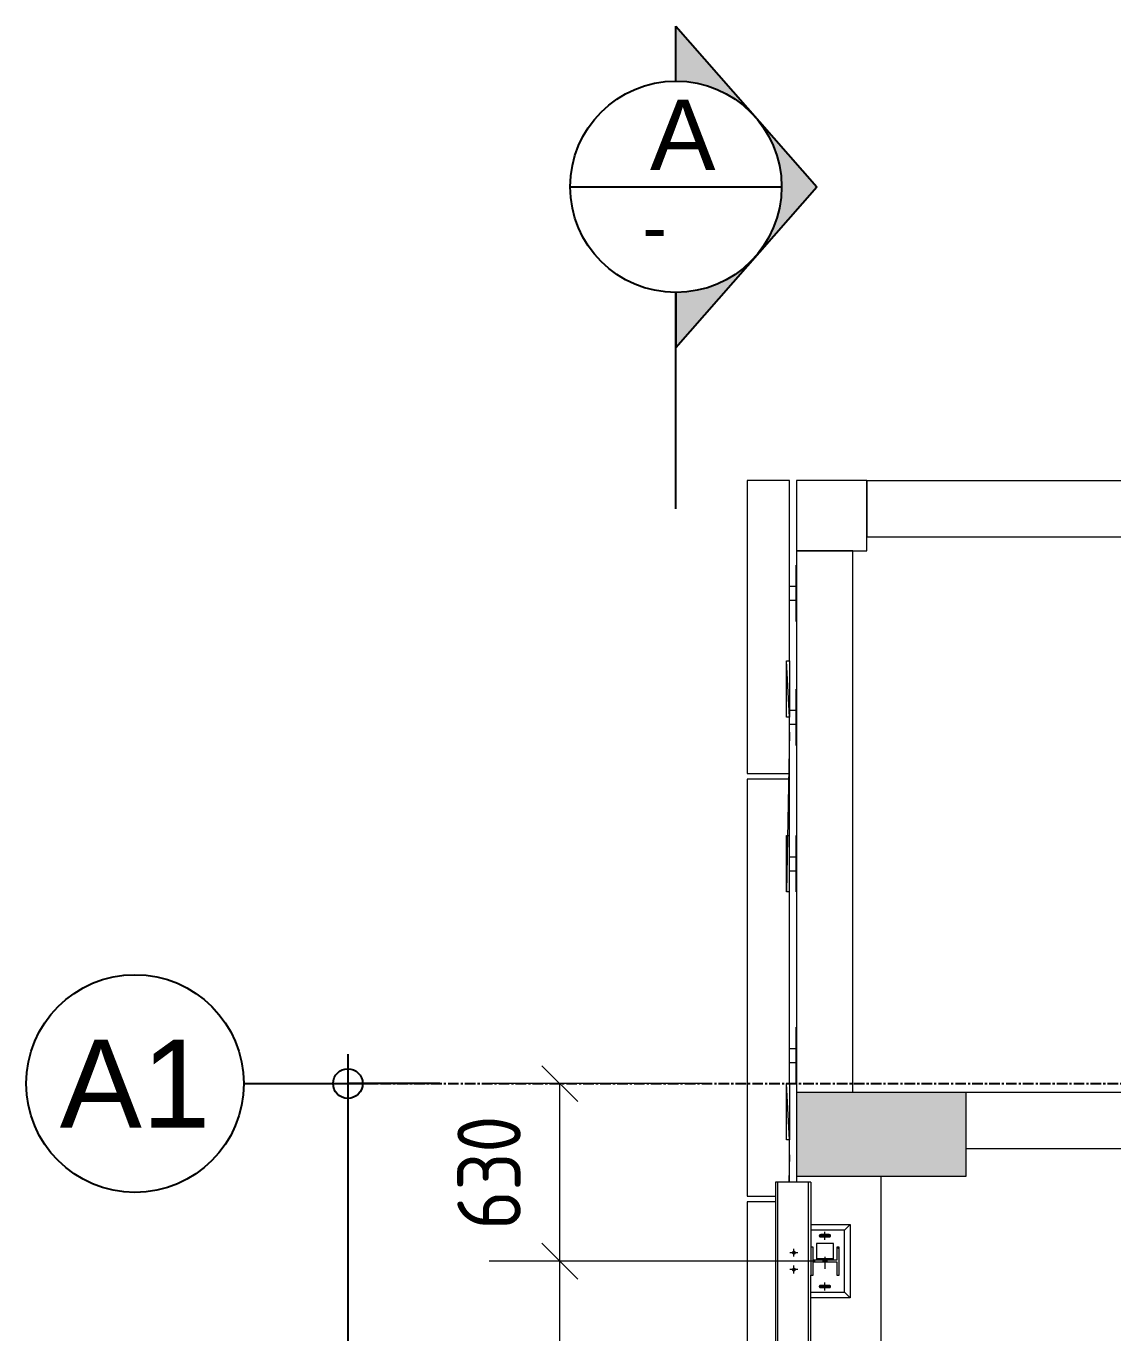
# Model space of a CAD drawing. Header units: millimetres. Extents: x -187664 to 435448, y -313239 to 299894.
# Drawn here: x 14832 to 18687, y -82828 to -78192 of the extents above; entities that cross this region are included whole.
import ezdxf
from ezdxf.enums import TextEntityAlignment as Align

# ---------------------------------------------------------------- set-up
doc = ezdxf.new("R2010")
doc.units = ezdxf.units.MM
doc.linetypes.add('CENTER', pattern=[2, 1.25, -0.25, 0.25, -0.25])
doc.linetypes.add('XKITLINE00', pattern=[0])
for name, color, linetype in [('000 - EXISTING_CONCRETE_MAIN_COLOR_1', 7, 'Continuous'), ('000 - EXISTING_DIM_MAIN_COLOR_251', 7, 'Continuous'), ('000 - EXISTING_PRECAST_MAIN_COLOR_1', 7, 'Continuous'), ('000 - EXISTING_STEEL-STRUCTURE_MAIN_COLOR_2', 7, 'Continuous'), ('S-DIM', 7, 'Continuous'), ('Stan-Dim', 7, 'Continuous')]:
    doc.layers.add(name, color=color, linetype=linetype)
doc.layers.add('000 - EXISTING_STEEL-STRUCTURE_DEF_SUB', color=7, linetype='Continuous', plot=False)
for name, color, linetype, lineweight in [('Part', 7, 'Continuous', 0), ('Text', 7, 'Continuous', 0), ('Z-DIMENSIONS', 7, 'Continuous', 0)]:
    doc.layers.add(name, color=color, linetype=linetype, lineweight=lineweight)
doc.styles.add('ISOCPEUR', font='isocpeur.ttf')
doc.styles.add('RomanS', font='arial.ttf', dxfattribs={"width": 0.8})
doc.dimstyles.new('Dim-Cen', dxfattribs={"dimtxt": 3, "dimasz": 1, "dimexe": 0, "dimexo": 2.5, "dimgap": 1.5, "dimtad": 1, "dimdec": 0, "dimzin": 1, "dimdsep": 46, "dimtxsty": 'RomanS', "dimblk": 'CEN1', "dimcen": 0.09, "dimclrd": 7, "dimclre": 7, "dimclrt": 7, "dimadec": 0, "dimazin": 0, "dimtfac": 1, "dimtdec": 0, "dimtofl": 0, "dimtmove": 2, "dimatfit": 3, "dimfxl": 1, "dimtfill": 1, "dimtfillclr": 256, "dimtolj": 1, "dimtzin": 0, "dimarcsym": 0})

# ---------------------------------------------------------------- blocks, each defined once
blk = doc.blocks.new('*A1919')
at = {"layer": 'Part'}
blk.add_hatch(color=7, dxfattribs=at).paths.add_polyline_path([(160.29, 164.344), (160.29, 161.944), (155.49, 161.944), (155.49, 164.344)], flags=17)
blk = doc.blocks.new('*A110109')
at = {"layer": '000 - EXISTING_STEEL-STRUCTURE_DEF_SUB', "color": 7, "linetype": 'XKITLINE00', "lineweight": 0}
for p in [(156.690027, 159.880025), (156.626027, 159.944025)]:
    blk.add_line(p, (156.626027, 159.944025), dxfattribs=at)
blk = doc.blocks.new('*A303297')
at = {"layer": '000 - EXISTING_STEEL-STRUCTURE_MAIN_COLOR_2', "color": 7, "linetype": 'XKITLINE00', "lineweight": 0}
for p, q in [((155.890027, 161.784025), (154.890027, 161.784025)), ((154.890027, 161.784025), (154.890027, 139.944027)), ((154.954027, 139.944027), (154.954027, 161.784025)), ((155.826027, 139.944027), (155.826027, 161.784025)), ((155.890027, 161.784025), (155.890027, 159.944025)), ((155.890027, 142.584019), (155.890027, 159.144025)), ((155.890027, 139.944027), (155.890027, 141.784019)), ((155.890027, 139.944027), (154.890027, 139.944027))]:
    blk.add_line(p, q, dxfattribs=at)
blk = doc.blocks.new('*A306300')
at = {"layer": '000 - EXISTING_STEEL-STRUCTURE_DEF_SUB', "color": 7, "linetype": 'XKITLINE00', "lineweight": 0}
for p, q in [((155.954027, 159.944025), (155.890027, 159.944025)), ((155.890027, 159.944025), (155.890027, 159.144025)), ((155.954027, 159.568025), (155.954027, 159.944025)), ((156.690027, 159.944025), (156.626027, 159.944025)), ((156.626027, 159.944025), (156.626027, 159.568025)), ((156.690027, 159.144025), (156.690027, 159.944025)), ((156.626027, 159.568025), (155.954027, 159.568025)), ((155.954027, 159.144025), (155.954027, 159.520025)), ((155.954027, 159.520025), (156.626027, 159.520025)), ((156.626027, 159.520025), (156.626027, 159.144025)), ((155.890027, 159.144025), (155.954027, 159.144025)), ((156.626027, 159.144025), (156.690027, 159.144025))]:
    blk.add_line(p, q, dxfattribs=at)
blk = doc.blocks.new('*A307301')
at = {"layer": 'Part', "color": 7, "linetype": 'XKITLINE00', "lineweight": 0}
for p, q in [((155.489991, 164.344025), (160.289991, 164.344025)), ((155.489991, 161.944025), (155.489991, 164.344025)), ((160.289991, 164.344025), (160.289991, 161.944025)), ((160.289991, 161.944025), (155.489991, 161.944025))]:
    blk.add_line(p, q, dxfattribs=at)
blk = doc.blocks.new('*A309303')
at = {"layer": '000 - EXISTING_CONCRETE_MAIN_COLOR_1', "color": 7, "linetype": 'XKITLINE00', "lineweight": 0}
for p, q in [((157.48, 181.703982), (157.48, 180.103982)), ((157.48, 181.703982), (201.24, 181.703982)), ((157.48, 180.103982), (201.24, 180.103982))]:
    blk.add_line(p, q, dxfattribs=at)
blk = doc.blocks.new('*A310304')
at = {"layer": '000 - EXISTING_PRECAST_MAIN_COLOR_1', "color": 7, "linetype": 'XKITLINE00', "lineweight": 0}
for p, q in [((155.280007, 162.55736), (155.26636, 161.784025)), ((155.280007, 161.784025), (155.280007, 162.55736)), ((154.890027, 161.224027), (154.080007, 161.224027)), ((154.080007, 161.224027), (154.080007, 149.384027)), ((154.080007, 149.384027), (154.890027, 149.384027))]:
    blk.add_line(p, q, dxfattribs=at)
blk = doc.blocks.new('*A312306')
at = {"layer": '000 - EXISTING_CONCRETE_MAIN_COLOR_1', "color": 7, "linetype": 'XKITLINE00', "lineweight": 0}
for p, q in [((155.489991, 161.784025), (155.489991, 161.944025)), ((157.889991, 139.784027), (157.889991, 161.944025)), ((155.489991, 139.784027), (155.489991, 139.944027))]:
    blk.add_line(p, q, dxfattribs=at)
blk = doc.blocks.new('*A313307')
at = {"layer": '000 - EXISTING_STEEL-STRUCTURE_DEF_SUB', "color": 7, "linetype": 'XKITLINE00', "lineweight": 0}
for p, q in [((155.890027, 160.584025), (157.010027, 160.584025)), ((156.850027, 160.424025), (157.010027, 160.584025)), ((157.010027, 160.584025), (157.010027, 158.504025)), ((157.010027, 158.504025), (155.890027, 158.504025)), ((156.850027, 158.664025), (157.010027, 158.504025))]:
    blk.add_line(p, q, dxfattribs=at)
blk = doc.blocks.new('*A314308')
at = {"layer": '000 - EXISTING_STEEL-STRUCTURE_DEF_SUB', "color": 7, "linetype": 'XKITLINE00', "lineweight": 0}
for p, q in [((156.850027, 160.424025), (155.890027, 160.424025)), ((156.850027, 158.664025), (156.850027, 160.424025)), ((155.890027, 158.664025), (156.850027, 158.664025))]:
    blk.add_line(p, q, dxfattribs=at)
blk = doc.blocks.new('*A336328')
at = {"layer": '000 - EXISTING_STEEL-STRUCTURE_DEF_SUB'}
for points in [[(155.399, 159.729), (155.389, 159.732), (155.379, 159.737), (155.37, 159.744), (155.363, 159.753), (155.358, 159.763), (155.355, 159.773), (155.354, 159.784), (155.355, 159.795), (155.358, 159.805), (155.363, 159.815), (155.37, 159.824), (155.379, 159.831), (155.389, 159.836), (155.399, 159.839), (155.41, 159.84), (155.421, 159.839), (155.431, 159.836), (155.441, 159.831), (155.45, 159.824), (155.457, 159.815), (155.462, 159.805), (155.465, 159.795), (155.466, 159.784), (155.465, 159.773), (155.462, 159.763), (155.457, 159.753), (155.45, 159.744), (155.441, 159.737), (155.431, 159.732), (155.421, 159.729), (155.41, 159.728)], [(155.399, 159.249), (155.389, 159.252), (155.379, 159.257), (155.37, 159.264), (155.363, 159.273), (155.358, 159.283), (155.355, 159.293), (155.354, 159.304), (155.355, 159.315), (155.358, 159.325), (155.363, 159.335), (155.37, 159.344), (155.379, 159.351), (155.389, 159.356), (155.399, 159.359), (155.41, 159.36), (155.421, 159.359), (155.431, 159.356), (155.441, 159.351), (155.45, 159.344), (155.457, 159.335), (155.462, 159.325), (155.465, 159.315), (155.466, 159.304), (155.465, 159.293), (155.462, 159.283), (155.457, 159.273), (155.45, 159.264), (155.441, 159.257), (155.431, 159.252), (155.421, 159.249), (155.41, 159.248)]]:
    blk.add_hatch(color=7, dxfattribs=at).paths.add_polyline_path(points, flags=17)
at = {"layer": '000 - EXISTING_STEEL-STRUCTURE_DEF_SUB', "color": 7, "linetype": 'XKITLINE00', "lineweight": 0}
for p, q in [((155.41, 159.672), (155.41, 159.896)), ((155.522, 159.784), (155.298, 159.784)), ((155.522, 159.304), (155.298, 159.304)), ((155.41, 159.192), (155.41, 159.416))]:
    blk.add_line(p, q, dxfattribs=at)
blk = doc.blocks.new('*A337329')
at = {"layer": '000 - EXISTING_STEEL-STRUCTURE_DEF_SUB'}
for points in [[(156.466, 160.264), (156.462, 160.243), (156.45, 160.224), (156.431, 160.212), (156.41, 160.208), (156.17, 160.208), (156.149, 160.212), (156.13, 160.224), (156.118, 160.243), (156.114, 160.264), (156.118, 160.285), (156.13, 160.304), (156.149, 160.316), (156.17, 160.32), (156.41, 160.32), (156.431, 160.316), (156.45, 160.304), (156.462, 160.285)], [(156.466, 158.824), (156.462, 158.803), (156.45, 158.784), (156.431, 158.772), (156.41, 158.768), (156.17, 158.768), (156.149, 158.772), (156.13, 158.784), (156.118, 158.803), (156.114, 158.824), (156.118, 158.845), (156.13, 158.864), (156.149, 158.876), (156.17, 158.88), (156.41, 158.88), (156.431, 158.876), (156.45, 158.864), (156.462, 158.845)]]:
    blk.add_hatch(color=7, dxfattribs=at).paths.add_polyline_path(points, flags=17)
at = {"layer": '000 - EXISTING_STEEL-STRUCTURE_DEF_SUB', "color": 7, "linetype": 'XKITLINE00', "lineweight": 0}
for p, q in [((156.178, 160.264), (156.402, 160.264)), ((156.29, 160.152), (156.29, 160.376)), ((156.178, 158.824), (156.402, 158.824)), ((156.29, 158.712), (156.29, 158.936))]:
    blk.add_line(p, q, dxfattribs=at)
blk = doc.blocks.new('*A372363')
at = {"layer": 'Part', "color": 7, "linetype": 'XKITLINE00', "lineweight": 0}
for p, q in [((155.280007, 178.704027), (155.477517, 178.704027)), ((155.280007, 178.304027), (155.477517, 178.304027))]:
    blk.add_line(p, q, dxfattribs=at)
blk = doc.blocks.new('*A373364')
at = {"layer": 'Part', "color": 7, "linetype": 'XKITLINE00', "lineweight": 0}
for p, q in [((157.48, 181.703982), (155.48, 181.703982)), ((155.48, 181.703982), (155.48, 179.703982)), ((157.48, 179.703982), (157.48, 181.703982)), ((155.48, 179.703982), (157.48, 179.703982))]:
    blk.add_line(p, q, dxfattribs=at)
blk = doc.blocks.new('*A374365')
at = {"layer": '000 - EXISTING_PRECAST_MAIN_COLOR_1', "color": 7, "linetype": 'XKITLINE00', "lineweight": 0}
for p, q in [((155.280007, 174.55736), (155.200007, 170.024027)), ((155.280007, 164.584027), (155.280007, 174.55736)), ((155.280007, 173.224027), (154.080007, 173.224027)), ((154.080007, 173.224027), (154.080007, 161.384027)), ((155.200007, 170.024027), (155.200007, 171.624027)), ((155.200007, 171.624027), (155.280007, 171.624027)), ((155.280007, 170.024027), (155.200007, 170.024027)), ((155.280007, 162.984027), (155.200007, 164.584027)), ((155.200007, 162.984027), (155.200007, 164.584027)), ((155.200007, 164.584027), (155.280007, 164.584027)), ((155.280006, 164.584027), (155.280007, 162.984027)), ((155.280007, 162.984027), (155.200007, 162.984027)), ((155.280007, 161.784025), (155.280007, 162.984027)), ((154.080007, 161.384027), (154.890027, 161.384027))]:
    blk.add_line(p, q, dxfattribs=at)
blk = doc.blocks.new('*A375366')
at = {"layer": '000 - EXISTING_PRECAST_MAIN_COLOR_1', "color": 7, "linetype": 'XKITLINE00', "lineweight": 0}
for p, q in [((155.280007, 181.704027), (154.080007, 181.704027)), ((154.080007, 181.704027), (154.080007, 173.384027)), ((155.280007, 176.584027), (155.280007, 181.704027)), ((155.280007, 174.984027), (155.200007, 176.584027)), ((155.200007, 174.984027), (155.200007, 176.584027)), ((155.200007, 176.584027), (155.280007, 176.584027)), ((155.280006, 176.584027), (155.280007, 174.984027)), ((155.280007, 174.984027), (155.200007, 174.984027)), ((155.280007, 173.384027), (155.280007, 174.984027)), ((154.080007, 173.384027), (155.280007, 173.384027))]:
    blk.add_line(p, q, dxfattribs=at)
blk = doc.blocks.new('*A376367')
at = {"layer": 'Part', "color": 7, "linetype": 'XKITLINE00', "lineweight": 0}
for p, q in [((155.280007, 165.584027), (155.477517, 165.584027)), ((155.280007, 165.184027), (155.477517, 165.184027))]:
    blk.add_line(p, q, dxfattribs=at)
blk = doc.blocks.new('*A377368')
at = {"layer": 'Part', "color": 7, "linetype": 'XKITLINE00', "lineweight": 0}
for p, q in [((155.280007, 171.024027), (155.477517, 171.024027)), ((155.280007, 170.624027), (155.477517, 170.624027))]:
    blk.add_line(p, q, dxfattribs=at)
blk = doc.blocks.new('*A378369')
at = {"layer": 'Part', "color": 7, "linetype": 'XKITLINE00', "lineweight": 0}
for p, q in [((155.477517, 170.024027), (155.477517, 171.624027)), ((155.477517, 171.624027), (155.479991, 171.624027)), ((155.479991, 170.024027), (155.477517, 170.024027))]:
    blk.add_line(p, q, dxfattribs=at)
blk = doc.blocks.new('*A379370')
at = {"layer": 'Part', "color": 7, "linetype": 'XKITLINE00', "lineweight": 0}
for p, q in [((155.477517, 177.704027), (155.477517, 179.304027)), ((155.477517, 179.304027), (155.479991, 179.304027)), ((155.479991, 177.704027), (155.477517, 177.704027))]:
    blk.add_line(p, q, dxfattribs=at)
blk = doc.blocks.new('*A380371')
at = {"layer": 'Part', "color": 7, "linetype": 'XKITLINE00', "lineweight": 0}
for p, q in [((155.280007, 175.184027), (155.477517, 175.184027)), ((155.280007, 174.784027), (155.477517, 174.784027))]:
    blk.add_line(p, q, dxfattribs=at)
blk = doc.blocks.new('*A381372')
at = {"layer": '000 - EXISTING_CONCRETE_MAIN_COLOR_1', "color": 7, "linetype": 'XKITLINE00', "lineweight": 0}
for p, q in [((157.079991, 179.704009), (155.479991, 179.704009)), ((155.479991, 179.704009), (155.479991, 164.344025)), ((157.079991, 164.344025), (157.079991, 179.704009)), ((155.479991, 164.344025), (155.489991, 164.344025))]:
    blk.add_line(p, q, dxfattribs=at)
blk = doc.blocks.new('*A382373')
at = {"layer": 'Part', "color": 7, "linetype": 'XKITLINE00', "lineweight": 0}
for p, q in [((155.477517, 164.584027), (155.477517, 166.184027)), ((155.477517, 166.184027), (155.479991, 166.184027)), ((155.479991, 164.584027), (155.477517, 164.584027))]:
    blk.add_line(p, q, dxfattribs=at)
blk = doc.blocks.new('*A383374')
at = {"layer": 'Part', "color": 7, "linetype": 'XKITLINE00', "lineweight": 0}
for p, q in [((155.477517, 174.184027), (155.477517, 175.784027)), ((155.477517, 175.784027), (155.479991, 175.784027)), ((155.479991, 174.184027), (155.477517, 174.184027))]:
    blk.add_line(p, q, dxfattribs=at)
blk = doc.blocks.new('*A384375')
at = {"layer": '000 - EXISTING_STEEL-STRUCTURE_DEF_SUB', "color": 7, "linetype": 'XKITLINE00', "lineweight": 0}
for p, q in [((156.530053, 160.048025), (156.050053, 160.048025)), ((156.050053, 160.048025), (156.050053, 159.568025)), ((156.530053, 159.568025), (156.530053, 160.048025)), ((156.530053, 159.608025), (156.050053, 159.608025))]:
    blk.add_line(p, q, dxfattribs=at)
blk = doc.blocks.new('*A386376')
at = {"layer": '000 - EXISTING_STEEL-STRUCTURE_DEF_SUB'}
for points in [[(156.346, 159.608), (156.346, 159.568), (156.234, 159.568), (156.234, 159.608)], [(156.346, 159.568), (156.346, 159.52), (156.234, 159.52), (156.234, 159.568)]]:
    blk.add_hatch(color=7, dxfattribs=at).paths.add_polyline_path(points, flags=17)
at = {"layer": '000 - EXISTING_STEEL-STRUCTURE_DEF_SUB', "color": 7, "linetype": 'XKITLINE00', "lineweight": 0}
for p, q in [((156.234, 159.608), (156.234, 159.568)), ((156.234, 159.568), (156.234, 159.52)), ((156.29, 159.671), (156.29, 159.328)), ((156.346, 159.608), (156.346, 159.568)), ((156.346, 159.568), (156.346, 159.52))]:
    blk.add_line(p, q, dxfattribs=at)
blk = doc.blocks.new('*A726715')
at = {"layer": '000 - EXISTING_CONCRETE_MAIN_COLOR_1', "color": 7, "linetype": 'XKITLINE00', "lineweight": 0}
for p, q in [((160.289991, 164.344025), (206.432, 164.344025)), ((160.289991, 162.744025), (206.432, 162.744025))]:
    blk.add_line(p, q, dxfattribs=at)
blk = doc.blocks.new('*A28932802')
at = {"layer": 'Z-DIMENSIONS', "color": 7, "linetype": 'XKITLINE00', "lineweight": 0}
for p, q in [((148.257471, 165.093117), (149.275705, 164.074883)), ((153.080007, 164.584), (146.756588, 164.584)), ((148.766588, 159.544025), (148.766588, 164.584)), ((148.257471, 160.053142), (149.275705, 159.034908)), ((156.010027, 159.544025), (146.756588, 159.544025))]:
    blk.add_line(p, q, dxfattribs=at)
at = {"layer": 'Z-DIMENSIONS', "color": 7}
for p in [(148.766588, 164.584), (148.766588, 159.544025)]:
    blk.add_point(p, dxfattribs=at)
at = {"layer": 'Z-DIMENSIONS', "color": 7, "style": 'ISOCPEUR', "width": 0.85}
blk.add_text('630', height=1.8, rotation=90.00021, dxfattribs=at).set_placement((147.656588, 160.439794))
blk = doc.blocks.new('*A28942803')
at = {"layer": 'Z-DIMENSIONS', "color": 7, "linetype": 'XKITLINE00', "lineweight": 0}
for p, q in [((148.257471, 160.053142), (149.275705, 159.034908)), ((156.010027, 159.544025), (146.756588, 159.544025)), ((148.766588, 142.184019), (148.766588, 159.544025)), ((148.257471, 142.693136), (149.275705, 141.674902)), ((156.010027, 142.184019), (146.756588, 142.184019))]:
    blk.add_line(p, q, dxfattribs=at)
at = {"layer": 'Z-DIMENSIONS', "color": 7}
for p in [(148.766588, 159.544025), (148.766588, 142.184019)]:
    blk.add_point(p, dxfattribs=at)
at = {"layer": 'Z-DIMENSIONS', "color": 7, "style": 'ISOCPEUR', "width": 0.85}
blk.add_text('2170', height=1.8, rotation=90.00021, dxfattribs=at).set_placement((147.656588, 148.853084))
blk = doc.blocks.new('A4')
at = {"layer": '000 - EXISTING_DIM_MAIN_COLOR_251'}
blk.add_hatch(color=7, dxfattribs=at).paths.add_polyline_path([(0, 6, -0.414214), (6, 0, -0.414214), (0, -6), (0, -9.122), (8.001, 0), (0, 9.122)])
at = {"layer": '000 - EXISTING_DIM_MAIN_COLOR_251', "color": 7}
for p, q in [((0, 6), (0, 9.122)), ((0, 9.122), (8.001, 0)), ((-6, 0), (6, 0)), ((0, -9.122), (8.001, 0)), ((0, -6), (0, -9.122))]:
    blk.add_line(p, q, dxfattribs=at)
blk.add_circle((0, 0), 6, dxfattribs=at)
blk = doc.blocks.new('CEN1')
at = {"color": 7}
for p, q in [((0, 1.5), (0, -1.5)), ((1.5, 0), (-1.5, 0))]:
    blk.add_line(p, q, dxfattribs=at)
blk.add_circle((0, 0), 0.75, dxfattribs=at)
blk = doc.blocks.new('*D4652')
at = {"layer": 'S-DIM', "color": 7, "lineweight": -2, "transparency": 16777216}
for p, q in [((16299.1, -81943.9), (15973.2, -81943.9)), ((15973.2, -82013.9), (15973.2, -85931.9)), ((16299.1, -86001.9), (15973.2, -86001.9))]:
    blk.add_line(p, q, dxfattribs=at)
at = {"layer": 'S-DIM', "color": 7, "lineweight": -2, "transparency": 16777216, "xscale": 70, "yscale": 70, "zscale": 70}
for p, rotation in [((15973.2, -81943.9), 90), ((15973.2, -86001.9), 270)]:
    blk.add_blockref('CEN1', p, dxfattribs=dict(at, rotation=rotation))
at = {"layer": 'S-DIM', "color": 7, "transparency": 16777216, "insert": (15761, -83972.9), "char_height": 210, "attachment_point": 5, "rotation": 90, "style": 'RomanS', "bg_fill": 3, "box_fill_scale": 1.1, "bg_fill_color": 256, "bg_fill_true_color": 13158600, "bg_fill_transparency": 0}
blk.add_mtext('\\A1;4058', dxfattribs=at)

msp = doc.modelspace()

# ---------------------------------------------------------------- linework, layer by layer
at = {"color": 7}
for p, q in [((17137.144, -79904.263), (17137.144, -79136.663)), ((15604.193, -81943.924), (15908.532, -81943.924))]:
    msp.add_line(p, q, dxfattribs=at)
at = {"color": 7, "linetype": 'CENTER', "ltscale": 30}
msp.add_line((15908.532, -81943.924), (46932.879, -81943.924), dxfattribs=at)
at = {"color": 7}
msp.add_circle((15217.967, -81943.924), 386.227, dxfattribs=at)

# ---------------------------------------------------------------- block references
at = {"color": 7, "xscale": 62.5, "yscale": 62.5, "zscale": 62.5}
msp.add_blockref('A4', (17137.144, -78761.663), dxfattribs=at)
at = {"color": 7, "lineweight": 0, "xscale": 125, "yscale": 125, "zscale": 125}
for name in ['*A375366', '*A373364', '*A309303', '*A381372', '*A379370', '*A372363', '*A383374', '*A380371', '*A374365', '*A378369', '*A377368', '*A382373', '*A376367', '*A28932802', '*A1919', '*A307301', '*A726715', '*A310304', '*A303297', '*A312306', '*A313307', '*A314308', '*A337329', '*A28942803', '*A336328', '*A306300', '*A384375', '*A110109', '*A386376']:
    msp.add_blockref(name, (-1870.442, -102516.924), dxfattribs=at)

# ---------------------------------------------------------------- texts
at = {"color": 7, "style": 'RomanS'}
msp.add_text('A', height=250, dxfattribs=at).set_placement((17044.874, -78702.385))
at = {"layer": 'Stan-Dim', "color": 7, "style": 'RomanS'}
msp.add_attdef('A1', text='', height=312.5, dxfattribs=at).set_placement((15217.967, -81943.924), align=Align.MIDDLE_CENTER)
at = {"layer": 'Text', "color": 7, "style": 'RomanS'}
msp.add_text('-', height=187.5, dxfattribs=at).set_placement((17018.273, -78998.572))

# ---------------------------------------------------------------- next in the draw order: dimensions: what is measured, and where the dimension line sits
at = {"layer": 'S-DIM', "color": 7}
dim = msp.add_linear_dim(base=(15973.247, -86001.924), p1=(16474.131, -81943.924), p2=(16474.131, -86001.924), angle=90, dimstyle='Dim-Cen', override={"dimscale": 70, "dimclrd": 7, "dimclre": 7, "dimclrt": 7}, dxfattribs=at)
dim.commit()
dim.dimension.update_dxf_attribs({"geometry": '*D4652', "text_midpoint": (15761.027, -83972.924)})

doc.saveas('drawing.dxf')
